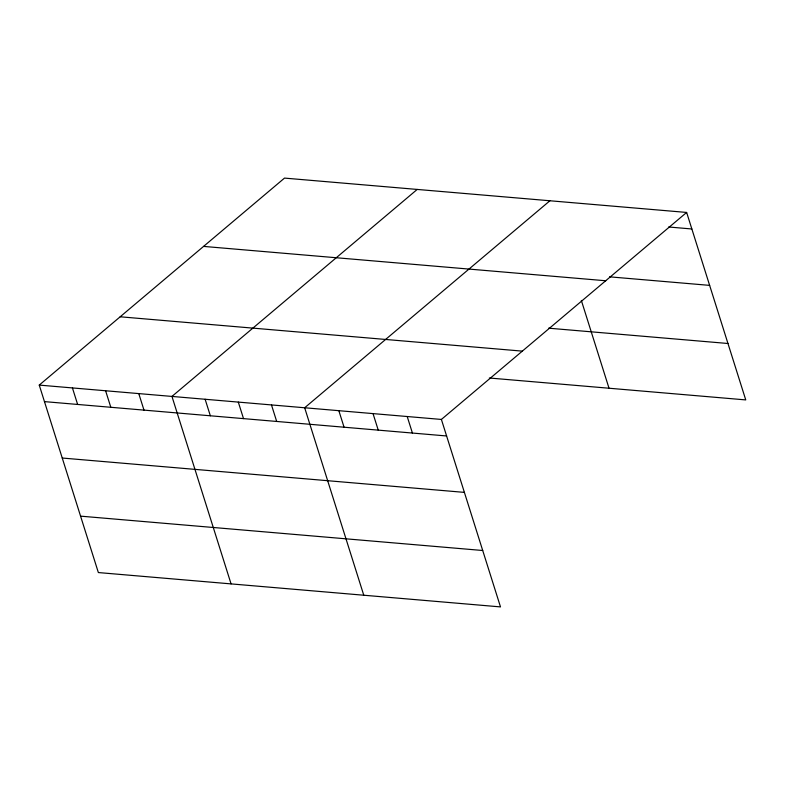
<?xml version="1.0" encoding="UTF-8"?>
<svg xmlns="http://www.w3.org/2000/svg" width="785" height="785" viewBox="0 0 785 785"><rect width="100%" height="100%" fill="white"/><g stroke="black" fill="none" stroke-linecap="round" stroke-linejoin="round"><path stroke-width="1.18" d="M686.639 212.441L441.396 419.445L500.496 606.903L98.36 572.559L39.25 385.092L284.504 178.097L686.639 212.441L745.75 399.908L489.349 378.007M417.208 189.43L171.954 396.425L231.065 583.893M549.912 200.764L304.668 407.768L363.769 595.226M668.663 226.993L691.85 228.975M609.533 276.83L709.64 285.377M203.57 246.402L605.706 280.755M548.578 328.179L727.96 343.496M120.183 316.787L522.329 351.13M39.25 385.092L441.396 419.445M44.46 401.616L446.606 435.969M62.25 458.028L464.386 492.381M80.57 516.147L482.716 550.501M581.342 300.439L609.023 388.232M407.209 416.521L412.419 433.055M373.032 413.607L378.242 430.131M338.845 410.683L344.056 427.207M271.482 404.932L276.693 421.457M238.306 402.097L243.517 418.621M205.13 399.261L210.341 415.785M138.778 393.599L143.989 410.123M105.602 390.763L110.813 407.287M72.426 387.927L77.636 404.452"/></g></svg>
